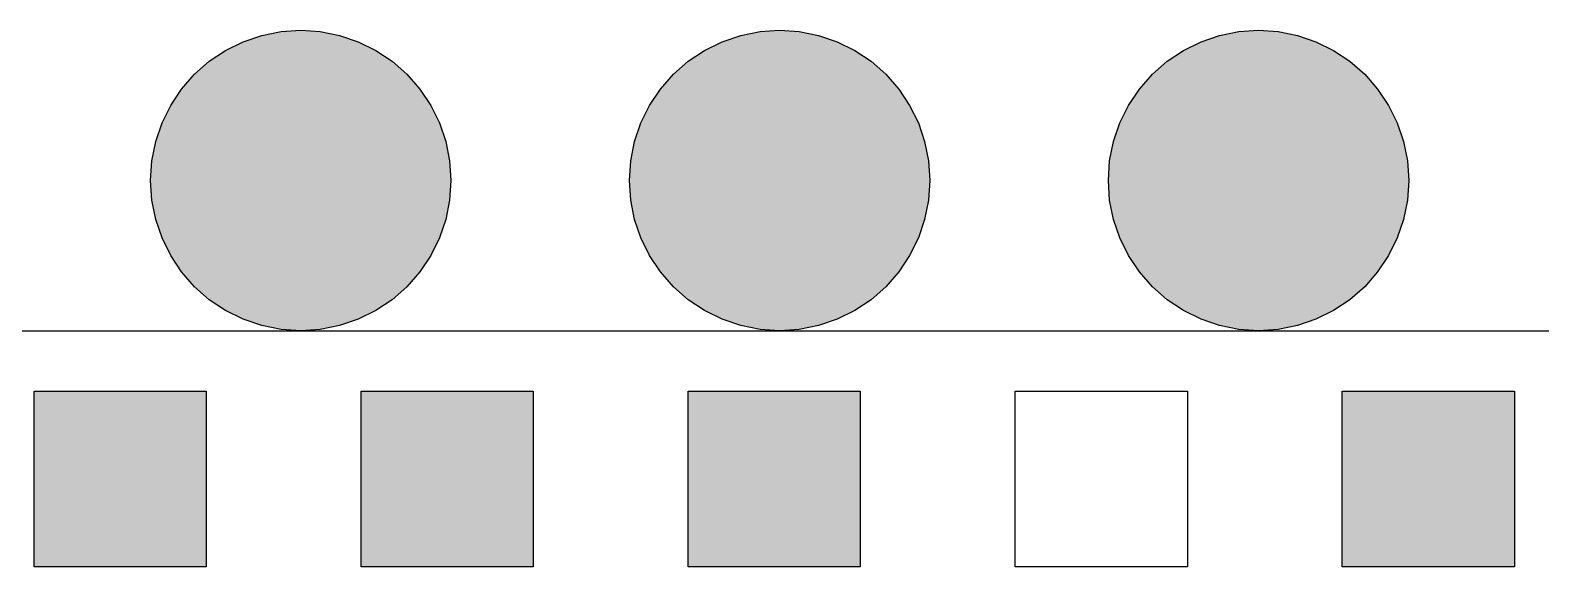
# Model space of a CAD drawing. Header units: millimetres. Extents: x -1379 to 1385823, y -4884429 to 548763.
# Drawn here: x 682573 to 860663, y -2213349 to -2150135 of the extents above; entities that cross this region are included whole.
import ezdxf

# ---------------------------------------------------------------- set-up
doc = ezdxf.new("R2010")
doc.units = ezdxf.units.MM
doc.set_wipeout_variables(frame=1)
for name, color, linetype in [('000 - CONCRETE_COL_CUT_COLOR_1', 7, 'Continuous'), ('000 - CONCRETE_COL_CUT_COLOR_5', 7, 'Continuous'), ('000 - CONCRETE_COL_HATCH_', 7, 'Continuous'), ('000 - CONCRETE_COL_WIPEOUT_', 7, 'Continuous')]:
    doc.layers.add(name, color=color, linetype=linetype)

# ---------------------------------------------------------------- blocks, each defined once
blk = doc.blocks.new('who_s_create_that_block-hatch-x-patt')
at = {"color": 7}
blk.add_wipeout([(17702, 17702), (17551, 20013), (17099, 22284), (16355, 24477), (15331, 26553), (14044, 28479), (12517, 30220), (10776, 31746), (8851, 33033), (6774, 34057), (4582, 34801), (2311, 35253), (0, 35404), (-2311, 35253), (-4582, 34801), (-6774, 34057), (-8851, 33033), (-10776, 31746), (-12517, 30220), (-14044, 28479), (-15331, 26553), (-16355, 24477), (-17099, 22284), (-17551, 20013), (-17702, 17702), (-17551, 15392), (-17099, 13121), (-16355, 10928), (-15331, 8851), (-14044, 6926), (-12517, 5185), (-10776, 3658), (-8851, 2372), (-6774, 1348), (-4582, 603), (-2311, 151), (0, 0), (2311, 151), (4582, 603), (6774, 1348), (8851, 2372), (10776, 3658), (12517, 5185), (14044, 6926), (15331, 8851), (16355, 10928), (17099, 13121), (17551, 15392)], dxfattribs=at).dxf.layer = '000 - CONCRETE_COL_WIPEOUT_'
at = {"layer": '000 - CONCRETE_COL_HATCH_'}
h = blk.add_hatch(dxfattribs=at)
h.set_pattern_fill('ANSI37', scale=0.25)
h.paths.add_polyline_path([(0, 0), (-2311, 151), (-4582, 603), (-6774, 1348), (-8851, 2372), (-10776, 3658), (-12517, 5185), (-14044, 6926), (-15331, 8851), (-16355, 10928), (-17099, 13121), (-17551, 15392), (-17702, 17702), (-17551, 20013), (-17099, 22284), (-16355, 24477), (-15331, 26553), (-14044, 28479), (-12517, 30220), (-10776, 31746), (-8851, 33033), (-6774, 34057), (-4582, 34801), (-2311, 35253), (0, 35404), (2311, 35253), (4582, 34801), (6774, 34057), (8851, 33033), (10776, 31746), (12517, 30220), (14044, 28479), (15331, 26553), (16355, 24477), (17099, 22284), (17551, 20013), (17702, 17702), (17551, 15392), (17099, 13121), (16355, 10928), (15331, 8851), (14044, 6926), (12517, 5185), (10776, 3658), (8851, 2372), (6774, 1348), (4582, 603), (2311, 151)])
at = {"layer": '000 - CONCRETE_COL_CUT_COLOR_1', "color": 7}
blk.add_lwpolyline([(0, 0), (-2311, 151), (-4582, 603), (-6774, 1348), (-8851, 2372), (-10776, 3658), (-12517, 5185), (-14044, 6926), (-15331, 8851), (-16355, 10928), (-17099, 13121), (-17551, 15392), (-17702, 17702), (-17551, 20013), (-17099, 22284), (-16355, 24477), (-15331, 26553), (-14044, 28479), (-12517, 30220), (-10776, 31746), (-8851, 33033), (-6774, 34057), (-4582, 34801), (-2311, 35253), (0, 35404), (2311, 35253), (4582, 34801), (6774, 34057), (8851, 33033), (10776, 31746), (12517, 30220), (14044, 28479), (15331, 26553), (16355, 24477), (17099, 22284), (17551, 20013), (17702, 17702), (17551, 15392), (17099, 13121), (16355, 10928), (15331, 8851), (14044, 6926), (12517, 5185), (10776, 3658), (8851, 2372), (6774, 1348), (4582, 603), (2311, 151)], close=True, dxfattribs=at)
blk = doc.blocks.new('who_s_create_that_block-metal')
at = {"color": 7}
blk.add_wipeout([(17702, 17702), (17551, 20013), (17099, 22284), (16355, 24477), (15331, 26553), (14044, 28479), (12517, 30220), (10776, 31746), (8851, 33033), (6774, 34057), (4582, 34801), (2311, 35253), (0, 35404), (-2311, 35253), (-4582, 34801), (-6774, 34057), (-8851, 33033), (-10776, 31746), (-12517, 30220), (-14044, 28479), (-15331, 26553), (-16355, 24477), (-17099, 22284), (-17551, 20013), (-17702, 17702), (-17551, 15392), (-17099, 13121), (-16355, 10928), (-15331, 8851), (-14044, 6926), (-12517, 5185), (-10776, 3658), (-8851, 2372), (-6774, 1348), (-4582, 603), (-2311, 151), (0, 0), (2311, 151), (4582, 603), (6774, 1348), (8851, 2372), (10776, 3658), (12517, 5185), (14044, 6926), (15331, 8851), (16355, 10928), (17099, 13121), (17551, 15392)], dxfattribs=at).dxf.layer = '000 - CONCRETE_COL_WIPEOUT_'
at = {"layer": '000 - CONCRETE_COL_HATCH_'}
h = blk.add_hatch(dxfattribs=at)
h.set_pattern_fill('ANSI32', scale=0.5)
h.paths.add_polyline_path([(0, 0), (-2311, 151), (-4582, 603), (-6774, 1348), (-8851, 2372), (-10776, 3658), (-12517, 5185), (-14044, 6926), (-15331, 8851), (-16355, 10928), (-17099, 13121), (-17551, 15392), (-17702, 17702), (-17551, 20013), (-17099, 22284), (-16355, 24477), (-15331, 26553), (-14044, 28479), (-12517, 30220), (-10776, 31746), (-8851, 33033), (-6774, 34057), (-4582, 34801), (-2311, 35253), (0, 35404), (2311, 35253), (4582, 34801), (6774, 34057), (8851, 33033), (10776, 31746), (12517, 30220), (14044, 28479), (15331, 26553), (16355, 24477), (17099, 22284), (17551, 20013), (17702, 17702), (17551, 15392), (17099, 13121), (16355, 10928), (15331, 8851), (14044, 6926), (12517, 5185), (10776, 3658), (8851, 2372), (6774, 1348), (4582, 603), (2311, 151)])
at = {"layer": '000 - CONCRETE_COL_CUT_COLOR_1', "color": 7}
blk.add_lwpolyline([(0, 0), (-2311, 151), (-4582, 603), (-6774, 1348), (-8851, 2372), (-10776, 3658), (-12517, 5185), (-14044, 6926), (-15331, 8851), (-16355, 10928), (-17099, 13121), (-17551, 15392), (-17702, 17702), (-17551, 20013), (-17099, 22284), (-16355, 24477), (-15331, 26553), (-14044, 28479), (-12517, 30220), (-10776, 31746), (-8851, 33033), (-6774, 34057), (-4582, 34801), (-2311, 35253), (0, 35404), (2311, 35253), (4582, 34801), (6774, 34057), (8851, 33033), (10776, 31746), (12517, 30220), (14044, 28479), (15331, 26553), (16355, 24477), (17099, 22284), (17551, 20013), (17702, 17702), (17551, 15392), (17099, 13121), (16355, 10928), (15331, 8851), (14044, 6926), (12517, 5185), (10776, 3658), (8851, 2372), (6774, 1348), (4582, 603), (2311, 151)], close=True, dxfattribs=at)
blk = doc.blocks.new('who_s_create_that_block-RC')
at = {"color": 7}
blk.add_wipeout([(17702, 17702), (17551, 20013), (17099, 22284), (16355, 24477), (15331, 26553), (14044, 28479), (12517, 30220), (10776, 31746), (8851, 33033), (6774, 34057), (4582, 34801), (2311, 35253), (0, 35404), (-2311, 35253), (-4582, 34801), (-6774, 34057), (-8851, 33033), (-10776, 31746), (-12517, 30220), (-14044, 28479), (-15331, 26553), (-16355, 24477), (-17099, 22284), (-17551, 20013), (-17702, 17702), (-17551, 15392), (-17099, 13121), (-16355, 10928), (-15331, 8851), (-14044, 6926), (-12517, 5185), (-10776, 3658), (-8851, 2372), (-6774, 1348), (-4582, 603), (-2311, 151), (0, 0), (2311, 151), (4582, 603), (6774, 1348), (8851, 2372), (10776, 3658), (12517, 5185), (14044, 6926), (15331, 8851), (16355, 10928), (17099, 13121), (17551, 15392)], dxfattribs=at).dxf.layer = '000 - CONCRETE_COL_WIPEOUT_'
at = {"layer": '000 - CONCRETE_COL_HATCH_'}
h = blk.add_hatch(dxfattribs=at)
h.set_pattern_fill('AR-CONC', scale=0.04)
h.paths.add_polyline_path([(0, 0), (-2311, 151), (-4582, 603), (-6774, 1348), (-8851, 2372), (-10776, 3658), (-12517, 5185), (-14044, 6926), (-15331, 8851), (-16355, 10928), (-17099, 13121), (-17551, 15392), (-17702, 17702), (-17551, 20013), (-17099, 22284), (-16355, 24477), (-15331, 26553), (-14044, 28479), (-12517, 30220), (-10776, 31746), (-8851, 33033), (-6774, 34057), (-4582, 34801), (-2311, 35253), (0, 35404), (2311, 35253), (4582, 34801), (6774, 34057), (8851, 33033), (10776, 31746), (12517, 30220), (14044, 28479), (15331, 26553), (16355, 24477), (17099, 22284), (17551, 20013), (17702, 17702), (17551, 15392), (17099, 13121), (16355, 10928), (15331, 8851), (14044, 6926), (12517, 5185), (10776, 3658), (8851, 2372), (6774, 1348), (4582, 603), (2311, 151)])
at = {"layer": '000 - CONCRETE_COL_CUT_COLOR_1', "color": 7, "lineweight": -2}
blk.add_lwpolyline([(0, 0), (-2311, 151), (-4582, 603), (-6774, 1348), (-8851, 2372), (-10776, 3658), (-12517, 5185), (-14044, 6926), (-15331, 8851), (-16355, 10928), (-17099, 13121), (-17551, 15392), (-17702, 17702), (-17551, 20013), (-17099, 22284), (-16355, 24477), (-15331, 26553), (-14044, 28479), (-12517, 30220), (-10776, 31746), (-8851, 33033), (-6774, 34057), (-4582, 34801), (-2311, 35253), (0, 35404), (2311, 35253), (4582, 34801), (6774, 34057), (8851, 33033), (10776, 31746), (12517, 30220), (14044, 28479), (15331, 26553), (16355, 24477), (17099, 22284), (17551, 20013), (17702, 17702), (17551, 15392), (17099, 13121), (16355, 10928), (15331, 8851), (14044, 6926), (12517, 5185), (10776, 3658), (8851, 2372), (6774, 1348), (4582, 603), (2311, 151)], close=True, dxfattribs=at)
blk = doc.blocks.new('*U2466')
at = {"layer": '000 - CONCRETE_COL_HATCH_'}
h = blk.add_hatch(dxfattribs=at)
h.set_pattern_fill('AR-CONC', scale=0.04)
h.set_pattern_definition([(50, (40589.9916, -1800810.8435), (7.28738676, -0.637563422), [0.762, -8.382]), (355, (40589.9916, -1800810.8435), (-1.409736857, 7.64227381), [0.6096, -6.705623367]), (100.4514447, (40590.599, -1800810.897), (5.877649884, 7.004710076), [0.647600352, -7.123609784]), (46.1842, (40589.992, -1800808.8115), (10.843161636, -1.681693117), [1.143, -12.573]), (96.6355576, (40590.895, -1800808.952), (9.49616536, 9.897044984), [0.971400926, -10.685424326]), (351.1841512, (40589.992, -1800808.812), (9.49616536, 9.89704498), [0.91439868, -10.05838928]), (21, (40591.0076, -1800809.3195), (6.06457565, -4.090607927), [0.762, -8.382]), (326, (40591.0076, -1800809.3195), (2.472081134, 7.367518645), [0.6096, -6.7056]), (71.451445, (40591.513, -1800809.6604), (8.53665677, 3.276910755), [0.647600352, -7.123597504]), (37.5, (40589.9916, -1800810.8435), (0.12354413, 3.382201555), [0, -6.62432, 0, -6.8072, 0, -6.731]), (7.5, (40589.9916, -1800810.8435), (2.6727865004, 4.007222993), [0, -3.88112, 0, -6.47192, 0, -2.5654]), (327.5, (40587.726, -1800810.8435), (5.4236238067, -0.2291497597), [0, -2.54, 0, -7.9248, 0, -10.5156]), (317.5, (40586.71, -1800810.8435), (5.925167255, 1.017059641), [0, -3.302, 0, -5.26288, 0, -7.4676])])
h.paths.add_polyline_path([(0, 0), (20295, 0), (20295, -20676), (0, -20676)])
at = {"layer": '000 - CONCRETE_COL_CUT_COLOR_1', "color": 7, "lineweight": -2}
blk.add_lwpolyline([(0, 0), (20295, 0), (20295, -20676), (0, -20676), (0, -20676), (0, -20676), (0, -20676), (0, -20676), (0, -20676), (0, -20676), (0, -20676), (0, -20676), (0, -20676), (0, -20676), (0, -20676), (0, -20676), (0, -20676), (0, -20676), (0, -20676), (0, -20676), (0, -20676), (0, -20676), (0, -20676), (0, -20676), (0, -20676), (0, -20676), (0, -20676), (0, -20676), (0, -20676), (0, -20676), (0, -20676), (0, -20676), (0, -20676), (0, -20676), (0, -20676), (0, -20676), (0, -20676), (0, -20676), (0, -20676), (0, -20676), (0, -20676), (0, -20676), (0, -20676), (0, -20676), (0, -20676), (0, -20676), (0, -20676), (0, -20676)], close=True, dxfattribs=at)
blk = doc.blocks.new('*U3378')
at = {"layer": '000 - CONCRETE_COL_HATCH_'}
h = blk.add_hatch(dxfattribs=at)
h.set_pattern_fill('ANSI31', scale=0.25)
h.set_pattern_definition([(45, (40589.9916, -1800810.8435), (-0.56126600757, 0.56126600757), [])])
h.paths.add_polyline_path([(0, 0), (20295, 0), (20295, -20676), (0, -20676)])
at = {"layer": '000 - CONCRETE_COL_CUT_COLOR_1', "color": 7}
blk.add_lwpolyline([(0, 0), (20295, 0), (20295, -20676), (0, -20676), (0, -20676), (0, -20676), (0, -20676), (0, -20676), (0, -20676), (0, -20676), (0, -20676), (0, -20676), (0, -20676), (0, -20676), (0, -20676), (0, -20676), (0, -20676), (0, -20676), (0, -20676), (0, -20676), (0, -20676), (0, -20676), (0, -20676), (0, -20676), (0, -20676), (0, -20676), (0, -20676), (0, -20676), (0, -20676), (0, -20676), (0, -20676), (0, -20676), (0, -20676), (0, -20676), (0, -20676), (0, -20676), (0, -20676), (0, -20676), (0, -20676), (0, -20676), (0, -20676), (0, -20676), (0, -20676), (0, -20676), (0, -20676), (0, -20676), (0, -20676), (0, -20676)], close=True, dxfattribs=at)
blk = doc.blocks.new('*U2467')
at = {"layer": '000 - CONCRETE_COL_HATCH_'}
h = blk.add_hatch(dxfattribs=at)
h.set_pattern_fill('ANSI37', scale=0.25)
h.set_pattern_definition([(45, (40589.9916, -1800810.8435), (-0.56126600757, 0.56126600757), []), (135, (40589.9916, -1800810.8435), (-0.56126600757, -0.56126600757), [])])
h.paths.add_polyline_path([(0, 0), (20295, 0), (20295, -20676), (0, -20676)])
at = {"layer": '000 - CONCRETE_COL_CUT_COLOR_1', "color": 7}
blk.add_lwpolyline([(0, 0), (20295, 0), (20295, -20676), (0, -20676), (0, -20676), (0, -20676), (0, -20676), (0, -20676), (0, -20676), (0, -20676), (0, -20676), (0, -20676), (0, -20676), (0, -20676), (0, -20676), (0, -20676), (0, -20676), (0, -20676), (0, -20676), (0, -20676), (0, -20676), (0, -20676), (0, -20676), (0, -20676), (0, -20676), (0, -20676), (0, -20676), (0, -20676), (0, -20676), (0, -20676), (0, -20676), (0, -20676), (0, -20676), (0, -20676), (0, -20676), (0, -20676), (0, -20676), (0, -20676), (0, -20676), (0, -20676), (0, -20676), (0, -20676), (0, -20676), (0, -20676), (0, -20676), (0, -20676), (0, -20676), (0, -20676)], close=True, dxfattribs=at)
blk = doc.blocks.new('*U2468')
at = {"layer": '000 - CONCRETE_COL_HATCH_'}
h = blk.add_hatch(dxfattribs=at)
h.set_pattern_fill('ANSI32', scale=0.5)
h.set_pattern_definition([(45, (40589.9916, -1800810.8435), (-3.367596045, 3.367596045), []), (45, (40592.2366, -1800810.8435), (-3.367596045, 3.367596045), [])])
h.paths.add_polyline_path([(0, 0), (20295, 0), (20295, -20676), (0, -20676)])
at = {"layer": '000 - CONCRETE_COL_CUT_COLOR_1', "color": 7}
blk.add_lwpolyline([(0, 0), (20295, 0), (20295, -20676), (0, -20676), (0, -20676), (0, -20676), (0, -20676), (0, -20676), (0, -20676), (0, -20676), (0, -20676), (0, -20676), (0, -20676), (0, -20676), (0, -20676), (0, -20676), (0, -20676), (0, -20676), (0, -20676), (0, -20676), (0, -20676), (0, -20676), (0, -20676), (0, -20676), (0, -20676), (0, -20676), (0, -20676), (0, -20676), (0, -20676), (0, -20676), (0, -20676), (0, -20676), (0, -20676), (0, -20676), (0, -20676), (0, -20676), (0, -20676), (0, -20676), (0, -20676), (0, -20676), (0, -20676), (0, -20676), (0, -20676), (0, -20676), (0, -20676), (0, -20676), (0, -20676), (0, -20676)], close=True, dxfattribs=at)

msp = doc.modelspace()

# ---------------------------------------------------------------- linework, layer by layer
at = {"color": 7}
for points in [[(683023.3, -2192672.8), (703318.3, -2192672.8), (703318.3, -2213348.9), (683023.3, -2213348.9)], [(721581.8, -2192672.8), (741876.8, -2192672.8), (741876.8, -2213348.9), (721581.8, -2213348.9)], [(760140.2, -2192672.8), (780435.2, -2192672.8), (780435.2, -2213348.9), (760140.2, -2213348.9)], [(798698.7, -2192672.8), (818993.7, -2192672.8), (818993.7, -2213348.9), (798698.7, -2213348.9)], [(837257.1, -2192672.8), (857552.1, -2192672.8), (857552.1, -2213348.9), (837257.1, -2213348.9)]]:
    msp.add_lwpolyline(points, close=True, dxfattribs=at)

# ---------------------------------------------------------------- block references
for name, p in [('who_s_create_that_block-hatch-x-patt', (714465.8, -2185539.1)), ('who_s_create_that_block-metal', (770925.6, -2185539.1)), ('who_s_create_that_block-RC', (827385.4, -2185539.1))]:
    msp.add_blockref(name, p, dxfattribs=at)

# ---------------------------------------------------------------- next in the draw order: linework, layer by layer
msp.add_line((658006, -2185539.1), (940305, -2185539.1), dxfattribs=at)

# ---------------------------------------------------------------- next in the draw order: block references
for name, p in [('*U3378', (721581.8, -2192672.8)), ('*U2467', (760140.2, -2192672.8)), ('*U2468', (837257.1, -2192672.8))]:
    msp.add_blockref(name, p, dxfattribs=at)
at = {"layer": '000 - CONCRETE_COL_CUT_COLOR_5', "color": 7}
msp.add_blockref('*U2466', (683023.3, -2192672.8), dxfattribs=at)

doc.saveas('drawing.dxf')
